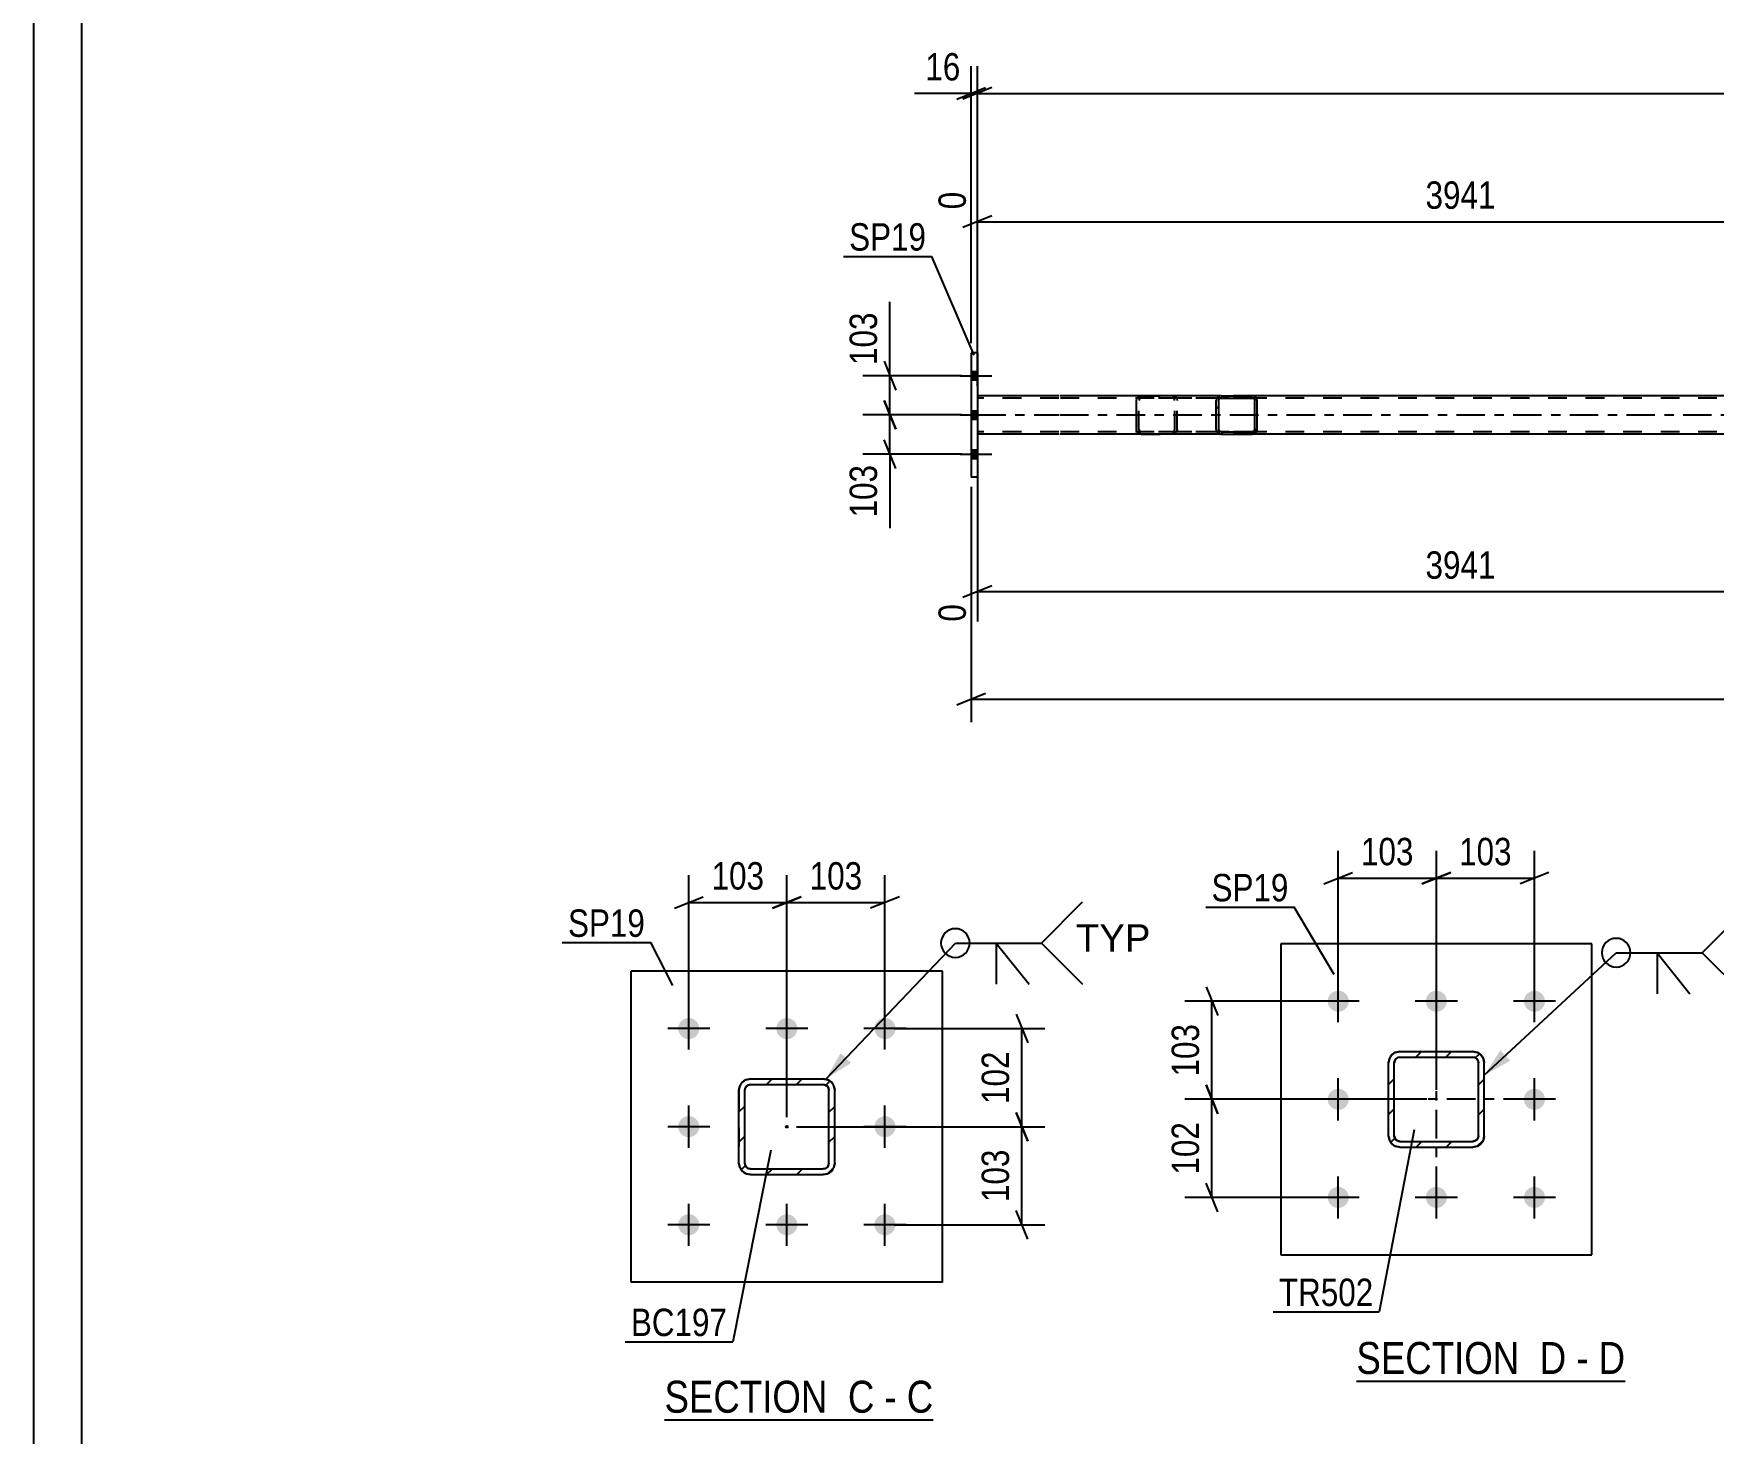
# Model space of a CAD drawing. Header units: millimetres. Extents: x 0 to 841, y 0 to 594.
# Drawn here: x 0 to 175.5, y 150.4 to 296.7 of the extents above; entities that cross this region are included whole.
import ezdxf

# ---------------------------------------------------------------- set-up
doc = ezdxf.new("R2010")
doc.units = ezdxf.units.MM
doc.linetypes.add('DXK_LINE_DOT2', pattern=[3.9198, 1.9599, -1.9599])
doc.linetypes.add('DXK_LINE_DOT3', pattern=[5.9187, 2.979, -0.9799, 0.9799, -0.9799])
doc.styles.add('Arial', font='ARIAL.TTF', dxfattribs={"height": 0.2})
doc.styles.add('Arial Narrow', font='ARIALN.TTF', dxfattribs={"height": 0.2})

# ---------------------------------------------------------------- blocks, each defined once
blk = doc.blocks.new('Unknown-318893340-1135')
at = {"color": 5, "linetype": 'Continuous'}
for p, q in [((0, 594), (0, 0)), ((5, 589), (5, 5))]:
    blk.add_line(p, q, dxfattribs=at)
blk = doc.blocks.new('Unknown-318893340-13 - 6658')
at = {"color": 6, "linetype": 'Continuous'}
blk.add_line((65.91, 151.83), (93.98, 151.83), dxfattribs=at)
at = {"color": 0, "linetype": 'Continuous'}
for points in [[(84.02, 152.58), (84.02, 156.08), (65.91, 156.08), (65.91, 152.58)], [(87.84, 152.58), (87.84, 156.08), (85.07, 156.08), (85.07, 152.58)], [(90.17, 152.58), (90.17, 156.08), (88.89, 156.08), (88.89, 152.58)], [(93.98, 152.58), (93.98, 156.08), (91.22, 156.08), (91.22, 152.58)]]:
    blk.add_wipeout(points, dxfattribs=at)
at = {"color": 7, "linetype": 'Continuous', "style": 'Arial Narrow'}
for s, p in [('SECTION ', (65.91, 152.58)), ('C', (85.07, 152.58)), ('C', (91.22, 152.58)), ('-', (88.89, 152.58))]:
    blk.add_text(s, height=3.34, dxfattribs=at).set_placement(p)
blk = doc.blocks.new('Unknown-318893340-14 - 1566')
at = {"color": 6, "linetype": 'Continuous'}
blk.add_line((138.19, 155.88), (166.26, 155.88), dxfattribs=at)
at = {"color": 0, "linetype": 'Continuous'}
for points in [[(156.29, 156.63), (156.29, 160.13), (138.19, 160.13), (138.19, 156.63)], [(160.11, 156.63), (160.11, 160.13), (157.34, 160.13), (157.34, 156.63)], [(162.44, 156.63), (162.44, 160.13), (161.16, 160.13), (161.16, 156.63)], [(166.26, 156.63), (166.26, 160.13), (163.49, 160.13), (163.49, 156.63)]]:
    blk.add_wipeout(points, dxfattribs=at)
at = {"color": 7, "linetype": 'Continuous', "style": 'Arial Narrow'}
for s, p in [('SECTION ', (138.19, 156.63)), ('D', (157.34, 156.63)), ('D', (163.49, 156.63)), ('-', (161.16, 156.63))]:
    blk.add_text(s, height=3.34, dxfattribs=at).set_placement(p)
blk = doc.blocks.new('Part-318893340-5396 - 5294')
at = {"linetype": 'Continuous'}
h = blk.add_hatch(dxfattribs=at)
h.set_pattern_fill('', scale=0.7, style=0, pattern_type=0)
h.set_pattern_definition([(45, (127.7723, 258.553), (-1.57154, 1.57154), [])])
h.paths.add_polyline_path([(127.81, 258.37), (127.77, 258.55), (127.66, 258.71), (127.5, 258.81), (127.3, 258.85), (124.07, 258.85), (123.87, 258.81), (123.7, 258.71), (123.59, 258.55), (123.55, 258.37), (123.55, 255.33), (123.59, 255.15), (123.7, 254.99), (123.87, 254.89), (124.07, 254.85), (127.3, 254.85), (127.5, 254.89), (127.66, 254.99), (127.77, 255.15), (127.81, 255.33)])
h.paths.add_polyline_path([(127.54, 255.24), (127.48, 255.16), (127.4, 255.11), (127.3, 255.09), (124.07, 255.09), (123.97, 255.11), (123.88, 255.16), (123.83, 255.24), (123.81, 255.33), (123.81, 258.37), (123.83, 258.46), (123.88, 258.54), (123.97, 258.59), (124.07, 258.61), (127.3, 258.61), (127.4, 258.59), (127.48, 258.54), (127.54, 258.46), (127.56, 258.37), (127.56, 255.33)])
at = {"color": 2, "linetype": 'Continuous'}
for p, q in [((115.21, 258.37), (115.24, 258.55)), ((115.21, 255.33), (115.21, 258.37)), ((115.52, 258.81), (115.72, 258.85)), ((124.07, 258.85), (115.72, 258.85)), ((123.59, 258.55), (123.55, 258.37)), ((123.55, 255.33), (123.55, 258.37)), ((123.81, 258.37), (123.83, 258.46)), ((123.81, 255.33), (123.81, 258.37)), ((123.83, 258.46), (123.88, 258.54)), ((124.07, 258.85), (123.87, 258.81)), ((123.88, 258.54), (123.97, 258.59)), ((123.97, 258.59), (124.07, 258.61)), ((124.07, 258.85), (127.3, 258.85)), ((124.07, 258.61), (127.3, 258.61)), ((127.5, 258.81), (127.3, 258.85)), ((127.3, 258.61), (127.4, 258.59)), ((127.4, 258.59), (127.48, 258.54)), ((127.48, 258.54), (127.54, 258.46)), ((127.54, 258.46), (127.56, 258.37)), ((127.56, 255.33), (127.56, 258.37)), ((127.81, 258.37), (127.77, 258.55)), ((127.81, 255.33), (127.81, 258.37)), ((115.24, 255.15), (115.21, 255.33)), ((115.72, 254.85), (115.52, 254.89)), ((124.07, 254.85), (115.72, 254.85)), ((123.55, 255.33), (123.59, 255.15)), ((123.83, 255.24), (123.81, 255.33)), ((123.88, 255.16), (123.83, 255.24)), ((123.87, 254.89), (124.07, 254.85)), ((123.97, 255.11), (123.88, 255.16)), ((124.07, 255.09), (123.97, 255.11)), ((124.07, 255.09), (127.3, 255.09)), ((124.07, 254.85), (127.3, 254.85)), ((127.4, 255.11), (127.3, 255.09)), ((127.3, 254.85), (127.5, 254.89)), ((127.48, 255.16), (127.4, 255.11)), ((127.54, 255.24), (127.48, 255.16)), ((127.56, 255.33), (127.54, 255.24)), ((127.77, 255.15), (127.81, 255.33))]:
    blk.add_line(p, q, dxfattribs=at)
at = {"color": 7, "linetype": 'DXK_LINE_DOT2'}
for p, q in [((115.48, 258.46), (115.46, 258.37)), ((115.46, 255.33), (115.46, 258.37)), ((115.54, 258.54), (115.48, 258.46)), ((115.62, 258.59), (115.54, 258.54)), ((115.72, 258.61), (115.62, 258.59)), ((115.72, 258.85), (118.95, 258.85)), ((127.3, 258.61), (115.72, 258.61)), ((118.95, 258.85), (119.15, 258.81)), ((119.05, 258.59), (118.95, 258.61)), ((119.13, 258.54), (119.05, 258.59)), ((119.19, 258.46), (119.13, 258.54)), ((119.21, 258.37), (119.19, 258.46)), ((119.21, 255.33), (119.21, 258.37)), ((119.42, 258.55), (119.46, 258.37)), ((119.46, 255.33), (119.46, 258.37)), ((127.3, 258.85), (124.07, 258.85)), ((115.46, 255.33), (115.48, 255.24)), ((115.48, 255.24), (115.54, 255.16)), ((115.54, 255.16), (115.62, 255.11)), ((115.62, 255.11), (115.72, 255.09)), ((127.3, 255.09), (115.72, 255.09)), ((115.72, 254.85), (118.95, 254.85)), ((118.95, 255.09), (119.05, 255.11)), ((119.15, 254.89), (118.95, 254.85)), ((119.05, 255.11), (119.13, 255.16)), ((119.13, 255.16), (119.19, 255.24)), ((119.19, 255.24), (119.21, 255.33)), ((119.46, 255.33), (119.42, 255.15)), ((127.3, 254.85), (124.07, 254.85))]:
    blk.add_line(p, q, dxfattribs=at)
at = {"color": 2, "linetype": 'Continuous'}
for centre, start, end in [((115.7, 258.35), 110.7584, 155.6801), ((124.05, 258.35), 110.7584, 155.6801), ((127.32, 258.35), 24.32, 69.2417), ((115.7, 255.35), 204.32, 249.2417), ((124.05, 255.35), 204.32, 249.2417), ((127.32, 255.35), 290.7584, 335.6801)]:
    blk.add_arc(centre, 0.496, start, end, dxfattribs=at)
at = {"color": 7, "linetype": 'DXK_LINE_DOT2'}
for centre, start, end in [((118.97, 258.35), 24.32, 69.2417), ((118.97, 255.35), 290.7584, 335.6801)]:
    blk.add_arc(centre, 0.496, start, end, dxfattribs=at)
blk = doc.blocks.new('Part-318893340-5393 - 5294')
at = {"color": 2, "linetype": 'Continuous'}
for p, q in [((98.59, 263.35), (97.95, 263.35)), ((97.95, 263.35), (97.95, 250.35)), ((98.59, 263.35), (98.59, 250.35)), ((98.59, 250.35), (97.95, 250.35))]:
    blk.add_line(p, q, dxfattribs=at)
blk = doc.blocks.new('Part-318893340-5464 - 5294')
at = {"color": 2, "linetype": 'Continuous'}
for p, q in [((107.11, 258.85), (98.59, 258.85)), ((115.72, 258.85), (107.21, 258.85)), ((192.37, 258.85), (127.3, 258.85)), ((107.11, 254.85), (98.59, 254.85)), ((115.72, 254.85), (107.21, 254.85)), ((192.37, 254.85), (127.3, 254.85))]:
    blk.add_line(p, q, dxfattribs=at)
at = {"color": 7, "linetype": 'DXK_LINE_DOT2'}
for p, q in [((98.59, 258.85), (98.59, 254.85)), ((107.11, 258.61), (98.59, 258.61)), ((689.35, 258.61), (107.21, 258.61)), ((127.3, 258.85), (115.72, 258.85)), ((107.11, 255.09), (98.59, 255.09)), ((689.35, 255.09), (107.21, 255.09)), ((127.3, 254.85), (115.72, 254.85))]:
    blk.add_line(p, q, dxfattribs=at)
at = {"color": 7, "linetype": 'DXK_LINE_DOT3'}
for p, q in [((98.59, 256.85), (107.11, 256.85)), ((107.21, 256.85), (689.35, 256.85))]:
    blk.add_line(p, q, dxfattribs=at)
blk = doc.blocks.new('Bolt-318893340-5514 - 5294')
at = {"linetype": 'Continuous'}
for points in [[(98.59, 260.51), (98.59, 261.39), (97.95, 261.39), (97.95, 260.51)], [(98.59, 260.51), (98.59, 261.39), (97.95, 261.39), (97.95, 260.51)], [(98.59, 260.51), (98.59, 261.39), (97.95, 261.39), (97.95, 260.51)], [(98.59, 256.41), (98.59, 257.29), (97.95, 257.29), (97.95, 256.41)], [(98.59, 256.41), (98.59, 257.29), (97.95, 257.29), (97.95, 256.41)], [(98.59, 252.31), (98.59, 253.19), (97.95, 253.19), (97.95, 252.31)], [(98.59, 252.31), (98.59, 253.19), (97.95, 253.19), (97.95, 252.31)], [(98.59, 252.31), (98.59, 253.19), (97.95, 253.19), (97.95, 252.31)]]:
    blk.add_hatch(color=1, dxfattribs=at).paths.add_polyline_path(points)
at = {"color": 1, "linetype": 'Continuous'}
for p, q in [((96.79, 260.95), (100.11, 260.95)), ((96.79, 260.95), (100.11, 260.95)), ((96.79, 260.95), (100.11, 260.95)), ((97.95, 261.39), (98.59, 261.39)), ((97.95, 261.39), (98.59, 261.39)), ((97.95, 261.39), (98.59, 261.39)), ((97.95, 260.51), (98.59, 260.51)), ((97.95, 260.51), (98.59, 260.51)), ((97.95, 260.51), (98.59, 260.51)), ((96.79, 256.85), (100.11, 256.85)), ((96.79, 256.85), (100.11, 256.85)), ((97.95, 257.29), (98.59, 257.29)), ((97.95, 257.29), (98.59, 257.29)), ((97.95, 256.41), (98.59, 256.41)), ((97.95, 256.41), (98.59, 256.41)), ((96.79, 252.75), (100.11, 252.75)), ((96.79, 252.75), (100.11, 252.75)), ((96.79, 252.75), (100.11, 252.75)), ((97.95, 253.19), (98.59, 253.19)), ((97.95, 253.19), (98.59, 253.19)), ((97.95, 253.19), (98.59, 253.19)), ((97.95, 252.31), (98.59, 252.31)), ((97.95, 252.31), (98.59, 252.31)), ((97.95, 252.31), (98.59, 252.31))]:
    blk.add_line(p, q, dxfattribs=at)
blk = doc.blocks.new('Bolt-318893340-6685 - 6658')
at = {"linetype": 'Continuous'}
for points in [[(68.44, 191.62, -1), (68.44, 193.82, -1)], [(78.69, 191.62, -1), (78.69, 193.82, -1)], [(88.94, 191.62, -1), (88.94, 193.82, -1)], [(68.44, 181.37, -1), (68.44, 183.57, -1)], [(88.94, 181.37, -1), (88.94, 183.57, -1)], [(68.44, 171.12, -1), (68.44, 173.32, -1)], [(78.69, 171.12, -1), (78.69, 173.32, -1)], [(88.94, 171.12, -1), (88.94, 173.32, -1)]]:
    blk.add_hatch(color=1, dxfattribs=at).paths.add_polyline_path(points)
at = {"color": 1, "linetype": 'Continuous'}
for p, q in [((68.44, 190.52), (68.44, 194.92)), ((78.69, 190.52), (78.69, 194.92)), ((88.94, 190.52), (88.94, 194.92)), ((70.64, 192.72), (66.24, 192.72)), ((80.89, 192.72), (76.49, 192.72)), ((91.14, 192.72), (86.74, 192.72)), ((68.44, 180.27), (68.44, 184.67)), ((88.94, 180.27), (88.94, 184.67)), ((70.64, 182.47), (66.24, 182.47)), ((91.14, 182.47), (86.74, 182.47)), ((68.44, 170.02), (68.44, 174.42)), ((78.69, 170.02), (78.69, 174.42)), ((88.94, 170.02), (88.94, 174.42)), ((70.64, 172.22), (66.24, 172.22)), ((80.89, 172.22), (76.49, 172.22)), ((91.14, 172.22), (86.74, 172.22))]:
    blk.add_line(p, q, dxfattribs=at)
blk = doc.blocks.new('Part-318893340-6697 - 6658')
at = {"color": 2, "linetype": 'Continuous'}
for p, q in [((94.94, 198.72), (62.44, 198.72)), ((62.44, 166.22), (62.44, 198.72)), ((94.94, 166.22), (94.94, 198.72)), ((94.94, 166.22), (62.44, 166.22))]:
    blk.add_line(p, q, dxfattribs=at)
blk = doc.blocks.new('Part-318893340-6759 - 6658')
at = {"linetype": 'Continuous'}
h = blk.add_hatch(dxfattribs=at)
h.set_pattern_fill('', scale=0.7, style=0, pattern_type=0)
h.set_pattern_definition([(45, (82.9531, 177.5604), (-1.57154, 1.57154), [])])
h.paths.add_polyline_path([(82.49, 177.47), (82.95, 177.56), (83.34, 177.82), (83.6, 178.21), (83.69, 178.67), (83.69, 186.27), (83.6, 186.73), (83.34, 187.12), (82.95, 187.38), (82.49, 187.47), (74.89, 187.47), (74.43, 187.38), (74.05, 187.12), (73.79, 186.73), (73.69, 186.27), (73.69, 178.67), (73.79, 178.21), (74.05, 177.82), (74.43, 177.56), (74.89, 177.47)])
h.paths.add_polyline_path([(74.89, 178.07), (74.66, 178.11), (74.47, 178.24), (74.34, 178.44), (74.29, 178.67), (74.29, 186.27), (74.34, 186.5), (74.47, 186.69), (74.66, 186.82), (74.89, 186.87), (82.49, 186.87), (82.72, 186.82), (82.92, 186.69), (83.05, 186.5), (83.09, 186.27), (83.09, 178.67), (83.05, 178.44), (82.92, 178.24), (82.72, 178.11), (82.49, 178.07)])
blk.add_hatch(color=30, dxfattribs=at).paths.add_polyline_path([(78.69, 182.37, -1), (78.69, 182.57, -1)])
at = {"color": 7, "linetype": 'DXK_LINE_DOT2'}
for p, q in [((73.69, 186.27), (73.79, 186.73)), ((73.69, 186.27), (73.69, 178.67)), ((74.34, 186.5), (74.29, 186.27)), ((74.29, 178.67), (74.29, 186.27)), ((74.47, 186.69), (74.34, 186.5)), ((74.43, 187.38), (74.89, 187.47)), ((74.66, 186.82), (74.47, 186.69)), ((74.89, 186.87), (74.66, 186.82)), ((74.89, 187.47), (82.49, 187.47)), ((74.89, 186.87), (82.49, 186.87)), ((82.49, 187.47), (82.95, 187.38)), ((82.72, 186.82), (82.49, 186.87)), ((82.92, 186.69), (82.72, 186.82)), ((83.05, 186.5), (82.92, 186.69)), ((83.09, 186.27), (83.05, 186.5)), ((83.09, 178.67), (83.09, 186.27)), ((83.6, 186.73), (83.69, 186.27)), ((83.69, 178.67), (83.69, 186.27)), ((73.79, 178.21), (73.69, 178.67)), ((74.29, 178.67), (74.34, 178.44)), ((74.34, 178.44), (74.47, 178.24)), ((74.89, 177.47), (74.43, 177.56)), ((74.47, 178.24), (74.66, 178.11)), ((74.66, 178.11), (74.89, 178.07)), ((74.89, 178.07), (82.49, 178.07)), ((74.89, 177.47), (82.49, 177.47)), ((82.49, 178.07), (82.72, 178.11)), ((82.95, 177.56), (82.49, 177.47)), ((82.72, 178.11), (82.92, 178.24)), ((82.92, 178.24), (83.05, 178.44)), ((83.05, 178.44), (83.09, 178.67)), ((83.69, 178.67), (83.6, 178.21))]:
    blk.add_line(p, q, dxfattribs=at)
at = {"color": 2, "linetype": 'Continuous'}
for p, q in [((73.79, 186.73), (73.69, 186.27)), ((73.69, 186.27), (73.69, 186.27)), ((73.69, 178.67), (73.69, 186.27)), ((74.29, 186.27), (74.34, 186.5)), ((74.29, 186.27), (74.29, 186.27)), ((74.29, 178.67), (74.29, 186.27)), ((74.34, 186.5), (74.47, 186.69)), ((74.89, 187.47), (74.43, 187.38)), ((74.47, 186.69), (74.66, 186.82)), ((74.66, 186.82), (74.89, 186.87)), ((74.89, 187.47), (74.89, 187.47)), ((74.89, 187.47), (82.49, 187.47)), ((74.89, 186.87), (74.89, 186.87)), ((74.89, 186.87), (82.49, 186.87)), ((82.49, 187.47), (82.49, 187.47)), ((82.95, 187.38), (82.49, 187.47)), ((82.49, 186.87), (82.49, 186.87)), ((82.49, 186.87), (82.72, 186.82)), ((82.72, 186.82), (82.92, 186.69)), ((82.92, 186.69), (83.05, 186.5)), ((83.05, 186.5), (83.09, 186.27)), ((83.09, 186.27), (83.09, 186.27)), ((83.09, 178.67), (83.09, 186.27)), ((83.69, 186.27), (83.6, 186.73)), ((83.69, 186.27), (83.69, 186.27)), ((83.69, 178.67), (83.69, 186.27)), ((73.69, 178.67), (73.69, 178.67)), ((73.69, 178.67), (73.79, 178.21)), ((74.29, 178.67), (74.29, 178.67)), ((74.34, 178.44), (74.29, 178.67)), ((74.47, 178.24), (74.34, 178.44)), ((74.43, 177.56), (74.89, 177.47)), ((74.66, 178.11), (74.47, 178.24)), ((74.89, 178.07), (74.66, 178.11)), ((74.89, 178.07), (74.89, 178.07)), ((74.89, 178.07), (82.49, 178.07)), ((74.89, 177.47), (74.89, 177.47)), ((74.89, 177.47), (82.49, 177.47)), ((82.72, 178.11), (82.49, 178.07)), ((82.49, 178.07), (82.49, 178.07)), ((82.49, 177.47), (82.95, 177.56)), ((82.49, 177.47), (82.49, 177.47)), ((82.92, 178.24), (82.72, 178.11)), ((83.05, 178.44), (82.92, 178.24)), ((83.09, 178.67), (83.05, 178.44)), ((83.09, 178.67), (83.09, 178.67)), ((83.6, 178.21), (83.69, 178.67)), ((83.69, 178.67), (83.69, 178.67))]:
    blk.add_line(p, q, dxfattribs=at)
at = {"color": 7, "linetype": 'DXK_LINE_DOT3'}
blk.add_line((78.69, 182.47), (78.69, 182.47), dxfattribs=at)
at = {"color": 30, "linetype": 'DXK_LINE_DOT3'}
blk.add_line((78.69, 182.47), (78.69, 182.47), dxfattribs=at)
at = {"color": 30, "linetype": 'Continuous'}
blk.add_circle((78.69, 182.47), 0.1, dxfattribs=at)
at = {"color": 7, "linetype": 'DXK_LINE_DOT2'}
for centre, start, end in [((74.89, 186.27), 112.5, 157.5), ((82.49, 186.27), 22.5, 67.5), ((74.89, 178.67), 202.5, 247.5), ((82.49, 178.67), 292.5, 337.5)]:
    blk.add_arc(centre, 1.2, start, end, dxfattribs=at)
at = {"color": 2, "linetype": 'Continuous'}
for centre, start, end in [((74.89, 186.27), 112.5, 157.5), ((82.49, 186.27), 22.5, 67.5), ((74.89, 178.67), 202.5, 247.5), ((82.49, 178.67), 292.5, 337.5)]:
    blk.add_arc(centre, 1.2, start, end, dxfattribs=at)
blk = doc.blocks.new('Part-318893340-1610 - 1566')
at = {"linetype": 'Continuous'}
h = blk.add_hatch(dxfattribs=at)
h.set_pattern_fill('', scale=0.7, style=0, pattern_type=0)
h.set_pattern_definition([(45, (150.801, 180.425), (-1.57154, 1.57154), [])])
h.paths.add_polyline_path([(150.34, 180.33), (150.8, 180.43), (151.19, 180.69), (151.45, 181.07), (151.54, 181.53), (151.54, 189.13), (151.45, 189.59), (151.19, 189.98), (150.8, 190.24), (150.34, 190.33), (142.74, 190.33), (142.28, 190.24), (141.89, 189.98), (141.63, 189.59), (141.54, 189.13), (141.54, 181.53), (141.63, 181.07), (141.89, 180.69), (142.28, 180.43), (142.74, 180.33)])
h.paths.add_polyline_path([(142.74, 180.93), (142.51, 180.98), (142.32, 181.11), (142.19, 181.3), (142.14, 181.53), (142.14, 189.13), (142.19, 189.36), (142.32, 189.56), (142.51, 189.69), (142.74, 189.73), (150.34, 189.73), (150.57, 189.69), (150.77, 189.56), (150.9, 189.36), (150.94, 189.13), (150.94, 181.53), (150.9, 181.3), (150.77, 181.11), (150.57, 180.98), (150.34, 180.93)])
at = {"color": 7, "linetype": 'DXK_LINE_DOT3'}
for p, q in [((146.54, 175.33), (146.54, 195.33)), ((156.54, 185.33), (136.54, 185.33))]:
    blk.add_line(p, q, dxfattribs=at)
at = {"color": 7, "linetype": 'DXK_LINE_DOT2'}
for p, q in [((141.54, 189.13), (141.63, 189.59)), ((142.32, 189.56), (142.19, 189.36)), ((142.28, 190.24), (142.74, 190.33)), ((142.51, 189.69), (142.32, 189.56)), ((142.74, 189.73), (142.51, 189.69)), ((142.74, 190.33), (150.34, 190.33)), ((142.74, 189.73), (150.34, 189.73)), ((150.34, 190.33), (150.8, 190.24)), ((150.57, 189.69), (150.34, 189.73)), ((150.77, 189.56), (150.57, 189.69)), ((150.9, 189.36), (150.77, 189.56)), ((151.45, 189.59), (151.54, 189.13)), ((141.54, 181.53), (141.54, 189.13)), ((142.19, 189.36), (142.14, 189.13)), ((142.14, 181.53), (142.14, 189.13)), ((150.94, 189.13), (150.9, 189.36)), ((150.94, 181.53), (150.94, 189.13)), ((151.54, 181.53), (151.54, 189.13)), ((141.63, 181.07), (141.54, 181.53)), ((142.14, 181.53), (142.19, 181.3)), ((142.19, 181.3), (142.32, 181.11)), ((142.32, 181.11), (142.51, 180.98)), ((142.51, 180.98), (142.74, 180.93)), ((142.74, 180.93), (150.34, 180.93)), ((150.34, 180.93), (150.57, 180.98)), ((150.57, 180.98), (150.77, 181.11)), ((150.77, 181.11), (150.9, 181.3)), ((150.9, 181.3), (150.94, 181.53)), ((151.54, 181.53), (151.45, 181.07)), ((142.74, 180.33), (142.28, 180.43)), ((142.74, 180.33), (150.34, 180.33)), ((150.8, 180.43), (150.34, 180.33))]:
    blk.add_line(p, q, dxfattribs=at)
at = {"color": 2, "linetype": 'Continuous'}
for p, q in [((141.63, 189.59), (141.54, 189.13)), ((142.19, 189.36), (142.32, 189.56)), ((142.74, 190.33), (142.28, 190.24)), ((142.32, 189.56), (142.51, 189.69)), ((142.51, 189.69), (142.74, 189.73)), ((142.74, 190.33), (150.34, 190.33)), ((142.74, 189.73), (150.34, 189.73)), ((150.8, 190.24), (150.34, 190.33)), ((150.34, 189.73), (150.57, 189.69)), ((150.57, 189.69), (150.77, 189.56)), ((150.77, 189.56), (150.9, 189.36)), ((151.54, 189.13), (151.45, 189.59)), ((141.54, 181.53), (141.54, 189.13)), ((142.14, 189.13), (142.19, 189.36)), ((142.14, 181.53), (142.14, 189.13)), ((150.9, 189.36), (150.94, 189.13)), ((150.94, 181.53), (150.94, 189.13)), ((151.54, 181.53), (151.54, 189.13)), ((141.54, 181.53), (141.63, 181.07)), ((142.19, 181.3), (142.14, 181.53)), ((142.32, 181.11), (142.19, 181.3)), ((142.51, 180.98), (142.32, 181.11)), ((142.74, 180.93), (142.51, 180.98)), ((142.74, 180.93), (150.34, 180.93)), ((150.57, 180.98), (150.34, 180.93)), ((150.77, 181.11), (150.57, 180.98)), ((150.9, 181.3), (150.77, 181.11)), ((150.94, 181.53), (150.9, 181.3)), ((151.45, 181.07), (151.54, 181.53)), ((142.28, 180.43), (142.74, 180.33)), ((142.74, 180.33), (150.34, 180.33)), ((150.34, 180.33), (150.8, 180.43))]:
    blk.add_line(p, q, dxfattribs=at)
at = {"color": 7, "linetype": 'DXK_LINE_DOT2'}
for centre, start, end in [((142.74, 189.13), 112.5, 157.5), ((150.34, 189.13), 22.5, 67.5), ((142.74, 181.53), 202.5, 247.5), ((150.34, 181.53), 292.5, 337.5)]:
    blk.add_arc(centre, 1.2, start, end, dxfattribs=at)
at = {"color": 2, "linetype": 'Continuous'}
for centre, start, end in [((142.74, 189.13), 112.5, 157.5), ((150.34, 189.13), 22.5, 67.5), ((142.74, 181.53), 202.5, 247.5), ((150.34, 181.53), 292.5, 337.5)]:
    blk.add_arc(centre, 1.2, start, end, dxfattribs=at)
blk = doc.blocks.new('Part-318893340-1733 - 1566')
at = {"color": 2, "linetype": 'Continuous'}
for p, q in [((162.79, 201.58), (130.29, 201.58)), ((130.29, 201.58), (130.29, 169.08)), ((162.79, 169.08), (162.79, 201.58)), ((130.29, 169.08), (162.79, 169.08))]:
    blk.add_line(p, q, dxfattribs=at)
blk = doc.blocks.new('Bolt-318893340-1613 - 1566')
at = {"linetype": 'Continuous'}
for points in [[(136.29, 194.48, -1), (136.29, 196.68, -1)], [(146.54, 194.48, -1), (146.54, 196.68, -1)], [(156.79, 194.48, -1), (156.79, 196.68, -1)], [(136.29, 184.23, -1), (136.29, 186.43, -1)], [(156.79, 184.23, -1), (156.79, 186.43, -1)], [(136.29, 173.98, -1), (136.29, 176.18, -1)], [(146.54, 173.98, -1), (146.54, 176.18, -1)], [(156.79, 173.98, -1), (156.79, 176.18, -1)]]:
    blk.add_hatch(color=1, dxfattribs=at).paths.add_polyline_path(points)
at = {"color": 1, "linetype": 'Continuous'}
for p, q in [((136.29, 193.38), (136.29, 197.78)), ((146.54, 193.38), (146.54, 197.78)), ((156.79, 193.38), (156.79, 197.78)), ((138.49, 195.58), (134.09, 195.58)), ((148.74, 195.58), (144.34, 195.58)), ((158.99, 195.58), (154.59, 195.58)), ((136.29, 183.13), (136.29, 187.53)), ((156.79, 183.13), (156.79, 187.53)), ((138.49, 185.33), (134.09, 185.33)), ((158.99, 185.33), (154.59, 185.33)), ((136.29, 172.88), (136.29, 177.28)), ((146.54, 172.88), (146.54, 177.28)), ((156.79, 172.88), (156.79, 177.28)), ((138.49, 175.08), (134.09, 175.08)), ((148.74, 175.08), (144.34, 175.08)), ((158.99, 175.08), (154.59, 175.08))]:
    blk.add_line(p, q, dxfattribs=at)
blk = doc.blocks.new('StraightDimension-318893340-5616 - 5294')
at = {"color": 7, "linetype": 'Continuous'}
for p, q in [((98.59, 253.85), (98.59, 235.25)), ((199.54, 245.45), (199.54, 229.77)), ((100.09, 238.98), (97.09, 237.78)), ((198.04, 237.78), (201.04, 238.98)), ((98.59, 238.38), (199.54, 238.38))]:
    blk.add_line(p, q, dxfattribs=at)
at = {"color": 0}
blk.add_wipeout([(153.32, 239.13), (153.32, 243.33), (144.81, 243.33), (144.81, 239.13)], dxfattribs=at)
at = {"color": 0, "linetype": 'Continuous'}
for points in [[(97.99, 237.68), (93.79, 237.68), (93.79, 234.65), (97.99, 234.65)], [(198.94, 237.68), (194.74, 237.68), (194.74, 229.17), (198.94, 229.17)]]:
    blk.add_wipeout(points, dxfattribs=at)
at = {"color": 3, "style": 'Arial Narrow'}
blk.add_text('3941', height=2.863, dxfattribs=at).set_placement((145.41, 239.73))
at = {"color": 3, "linetype": 'Continuous', "style": 'Arial Narrow'}
for s, height, p in [('0', 2.86, (97.39, 235.25)), ('3941', 2.863, (198.34, 229.77))]:
    blk.add_text(s, height=height, rotation=90.0002, dxfattribs=at).set_placement(p)
blk = doc.blocks.new('StraightDimension-318893340-5650 - 5294')
at = {"color": 7, "linetype": 'Continuous'}
for p, q in [((199.54, 268.25), (199.54, 285.66)), ((98.59, 259.85), (98.59, 280.17)), ((100.09, 277.64), (97.09, 276.44)), ((198.04, 276.44), (201.04, 277.64)), ((98.59, 277.04), (199.54, 277.04))]:
    blk.add_line(p, q, dxfattribs=at)
at = {"color": 0, "linetype": 'Continuous'}
for points in [[(198.94, 286.26), (194.74, 286.26), (194.74, 277.74), (198.94, 277.74)], [(97.99, 280.77), (93.79, 280.77), (93.79, 277.74), (97.99, 277.74)]]:
    blk.add_wipeout(points, dxfattribs=at)
at = {"color": 0}
blk.add_wipeout([(153.32, 277.79), (153.32, 281.99), (144.81, 281.99), (144.81, 277.79)], dxfattribs=at)
at = {"color": 3, "linetype": 'Continuous', "style": 'Arial Narrow'}
for s, height, p in [('3941', 2.863, (198.34, 278.34)), ('0', 2.86, (97.39, 278.34))]:
    blk.add_text(s, height=height, rotation=90.0002, dxfattribs=at).set_placement(p)
at = {"color": 3, "style": 'Arial Narrow'}
blk.add_text('3941', height=2.863, dxfattribs=at).set_placement((145.41, 278.39))
blk = doc.blocks.new('StraightDimension-318893340-5735 - 5294')
at = {"color": 7, "linetype": 'Continuous'}
for p, q in [((88.86, 258.35), (90.06, 255.35)), ((96.95, 256.85), (86.61, 256.85)), ((89.46, 252.75), (89.46, 256.85)), ((96.95, 252.75), (86.61, 252.75)), ((90.06, 251.25), (88.86, 254.25))]:
    blk.add_line(p, q, dxfattribs=at)
at = {"color": 0}
blk.add_wipeout([(88.71, 252.22), (84.51, 252.22), (84.51, 245.54), (88.71, 245.54)], dxfattribs=at)
at = {"color": 7, "linetype": 'Continuous'}
blk.add_line((89.46, 252.75), (89.46, 245.01), dxfattribs=at)
blk.add_line((89.46, 252.75), (89.46, 245.01), dxfattribs=at)
at = {"color": 3, "style": 'Arial Narrow'}
blk.add_text('103', height=2.863, rotation=90.0002, dxfattribs=at).set_placement((88.11, 246.14))
blk = doc.blocks.new('StraightDimension-318893340-5745 - 5294')
at = {"color": 7, "linetype": 'Continuous'}
for p, q in [((88.86, 262.45), (90.06, 259.45)), ((96.95, 260.95), (86.61, 260.95)), ((89.46, 256.85), (89.46, 260.95)), ((90.06, 255.35), (88.86, 258.35)), ((96.95, 256.85), (86.61, 256.85))]:
    blk.add_line(p, q, dxfattribs=at)
at = {"color": 0}
blk.add_wipeout([(88.71, 268.16), (84.51, 268.16), (84.51, 261.47), (88.71, 261.47)], dxfattribs=at)
at = {"color": 7, "linetype": 'Continuous'}
blk.add_line((89.46, 260.95), (89.46, 268.68), dxfattribs=at)
blk.add_line((89.46, 260.95), (89.46, 268.68), dxfattribs=at)
at = {"color": 3, "style": 'Arial Narrow'}
blk.add_text('103', height=2.863, rotation=90.0002, dxfattribs=at).set_placement((88.11, 262.07))
blk = doc.blocks.new('StraightDimension-318893340-11279 - 5294')
at = {"color": 7, "linetype": 'Continuous'}
for p, q in [((98.59, 262.42), (98.59, 293.3)), ((100.09, 291.05), (97.09, 289.85)), ((98.59, 290.45), (689.35, 290.45))]:
    blk.add_line(p, q, dxfattribs=at)
blk = doc.blocks.new('StraightDimension-318893340-11280 - 5294')
at = {"color": 7, "linetype": 'Continuous'}
for p, q in [((97.95, 264.35), (97.95, 293.3)), ((98.59, 262.42), (98.59, 293.3)), ((96.45, 289.85), (99.45, 291.05)), ((100.09, 291.05), (97.09, 289.85)), ((97.95, 290.45), (98.59, 290.45))]:
    blk.add_line(p, q, dxfattribs=at)
at = {"color": 0}
blk.add_wipeout([(97.42, 291.2), (97.42, 295.4), (92.56, 295.4), (92.56, 291.2)], dxfattribs=at)
at = {"color": 7, "linetype": 'Continuous'}
blk.add_line((97.95, 290.45), (92.04, 290.45), dxfattribs=at)
blk.add_line((97.95, 290.45), (92.04, 290.45), dxfattribs=at)
at = {"color": 3, "style": 'Arial Narrow'}
blk.add_text('16', height=2.863, dxfattribs=at).set_placement((93.16, 291.8))
blk = doc.blocks.new('StraightDimension-318893340-15223 - 5294')
at = {"color": 7, "linetype": 'Continuous'}
for p, q in [((97.95, 249.35), (97.95, 224.73)), ((99.45, 227.73), (96.45, 226.53)), ((97.95, 227.13), (689.99, 227.13))]:
    blk.add_line(p, q, dxfattribs=at)
blk = doc.blocks.new('StraightDimension-318893340-6825 - 6658')
at = {"color": 7, "linetype": 'Continuous'}
for p, q in [((102.65, 194.22), (103.85, 191.22)), ((89.94, 192.72), (105.65, 192.72)), ((103.25, 182.47), (103.25, 192.72)), ((103.85, 180.97), (102.65, 183.97)), ((79.69, 182.47), (105.65, 182.47))]:
    blk.add_line(p, q, dxfattribs=at)
at = {"color": 0}
blk.add_wipeout([(102.5, 190.94), (98.3, 190.94), (98.3, 184.25), (102.5, 184.25)], dxfattribs=at)
at = {"color": 3, "style": 'Arial Narrow'}
blk.add_text('102', height=2.863, rotation=90.0002, dxfattribs=at).set_placement((101.9, 184.85))
blk = doc.blocks.new('StraightDimension-318893340-6817 - 6658')
at = {"color": 7, "linetype": 'Continuous'}
for p, q in [((102.65, 183.97), (103.85, 180.97)), ((79.69, 182.47), (105.65, 182.47)), ((103.25, 172.22), (103.25, 182.47)), ((89.94, 172.22), (105.65, 172.22)), ((103.85, 170.72), (102.65, 173.72))]:
    blk.add_line(p, q, dxfattribs=at)
at = {"color": 0}
blk.add_wipeout([(102.5, 180.69), (98.3, 180.69), (98.3, 174), (102.5, 174)], dxfattribs=at)
at = {"color": 3, "style": 'Arial Narrow'}
blk.add_text('103', height=2.863, rotation=90.0002, dxfattribs=at).set_placement((101.9, 174.6))
blk = doc.blocks.new('StraightDimension-318893340-6834 - 6658')
at = {"color": 7, "linetype": 'Continuous'}
for p, q in [((68.44, 193.72), (68.44, 208.75)), ((78.69, 183.47), (78.69, 208.75)), ((66.94, 205.3), (69.94, 206.5)), ((68.44, 205.9), (78.69, 205.9)), ((80.19, 206.5), (77.19, 205.3))]:
    blk.add_line(p, q, dxfattribs=at)
at = {"color": 0}
blk.add_wipeout([(76.91, 206.65), (76.91, 210.85), (70.23, 210.85), (70.23, 206.65)], dxfattribs=at)
at = {"color": 3, "style": 'Arial Narrow'}
blk.add_text('103', height=2.863, dxfattribs=at).set_placement((70.83, 207.25))
blk = doc.blocks.new('StraightDimension-318893340-6842 - 6658')
at = {"color": 7, "linetype": 'Continuous'}
for p, q in [((78.69, 183.47), (78.69, 208.75)), ((88.94, 193.72), (88.94, 208.75)), ((77.19, 205.3), (80.19, 206.5)), ((78.69, 205.9), (88.94, 205.9)), ((90.44, 206.5), (87.44, 205.3))]:
    blk.add_line(p, q, dxfattribs=at)
at = {"color": 0}
blk.add_wipeout([(87.16, 206.65), (87.16, 210.85), (80.48, 210.85), (80.48, 206.65)], dxfattribs=at)
at = {"color": 3, "style": 'Arial Narrow'}
blk.add_text('103', height=2.863, dxfattribs=at).set_placement((81.08, 207.25))
blk = doc.blocks.new('StraightDimension-318893340-1745 - 1566')
at = {"color": 7, "linetype": 'Continuous'}
for p, q in [((136.29, 196.58), (136.29, 211.29)), ((146.54, 186.33), (146.54, 211.29)), ((134.79, 207.84), (137.79, 209.04)), ((148.04, 209.04), (145.04, 207.84)), ((136.29, 208.44), (146.54, 208.44))]:
    blk.add_line(p, q, dxfattribs=at)
at = {"color": 0}
blk.add_wipeout([(144.76, 209.19), (144.76, 213.39), (138.07, 213.39), (138.07, 209.19)], dxfattribs=at)
at = {"color": 3, "style": 'Arial Narrow'}
blk.add_text('103', height=2.863, dxfattribs=at).set_placement((138.67, 209.79))
blk = doc.blocks.new('StraightDimension-318893340-1765 - 1566')
at = {"color": 7, "linetype": 'Continuous'}
for p, q in [((146.54, 186.33), (146.54, 211.29)), ((156.79, 196.58), (156.79, 211.29)), ((145.04, 207.84), (148.04, 209.04)), ((158.29, 209.04), (155.29, 207.84)), ((146.54, 208.44), (156.79, 208.44))]:
    blk.add_line(p, q, dxfattribs=at)
at = {"color": 0}
blk.add_wipeout([(155.01, 209.19), (155.01, 213.39), (148.32, 213.39), (148.32, 209.19)], dxfattribs=at)
at = {"color": 3, "style": 'Arial Narrow'}
blk.add_text('103', height=2.863, dxfattribs=at).set_placement((148.92, 209.79))
blk = doc.blocks.new('StraightDimension-318893340-1783 - 1566')
at = {"color": 7, "linetype": 'Continuous'}
for p, q in [((122.5, 197.08), (123.7, 194.08)), ((135.29, 195.58), (120.25, 195.58)), ((123.1, 185.33), (123.1, 195.58)), ((123.7, 183.83), (122.5, 186.83)), ((145.54, 185.33), (120.25, 185.33))]:
    blk.add_line(p, q, dxfattribs=at)
at = {"color": 0}
blk.add_wipeout([(122.35, 193.8), (118.15, 193.8), (118.15, 187.12), (122.35, 187.12)], dxfattribs=at)
at = {"color": 3, "style": 'Arial Narrow'}
blk.add_text('103', height=2.863, rotation=90.0002, dxfattribs=at).set_placement((121.75, 187.72))
blk = doc.blocks.new('StraightDimension-318893340-1800 - 1566')
at = {"color": 7, "linetype": 'Continuous'}
for p, q in [((122.5, 186.83), (123.7, 183.83)), ((145.54, 185.33), (120.25, 185.33)), ((123.1, 175.08), (123.1, 185.33)), ((123.7, 173.58), (122.5, 176.58)), ((135.29, 175.08), (120.25, 175.08))]:
    blk.add_line(p, q, dxfattribs=at)
at = {"color": 0}
blk.add_wipeout([(122.35, 183.55), (118.15, 183.55), (118.15, 176.87), (122.35, 176.87)], dxfattribs=at)
at = {"color": 3, "style": 'Arial Narrow'}
blk.add_text('102', height=2.863, rotation=90.0002, dxfattribs=at).set_placement((121.75, 177.47))
blk = doc.blocks.new('Mark-318893340-5389 - 5294')
at = {"color": 0}
blk.add_wipeout([(93.24, 274.02), (93.24, 277.02), (85.2, 277.02), (85.2, 274.02)], dxfattribs=at)
blk.add_wipeout([(93.24, 274.02), (93.24, 277.02), (85.2, 277.02), (85.2, 274.02)], dxfattribs=at)
at = {"color": 30, "linetype": 'Continuous'}
for p in [(84.6, 273.42), (98.24, 263.08)]:
    blk.add_line(p, (93.84, 273.42), dxfattribs=at)
at = {"color": 3, "style": 'Arial Narrow'}
blk.add_text('SP19', height=2.863, dxfattribs=at).set_placement((85.2, 274.02))
blk = doc.blocks.new('Mark-318893340-6755 - 6658')
at = {"color": 0}
blk.add_wipeout([(72.45, 160.59), (72.45, 163.59), (62.4, 163.59), (62.4, 160.59)], dxfattribs=at)
blk.add_wipeout([(72.45, 160.59), (72.45, 163.59), (62.4, 163.59), (62.4, 160.59)], dxfattribs=at)
at = {"color": 30, "linetype": 'Continuous'}
for p in [(77.01, 180.03), (61.8, 159.99)]:
    blk.add_line(p, (73.05, 159.99), dxfattribs=at)
at = {"color": 3, "style": 'Arial Narrow'}
blk.add_text('BC197', height=2.863, dxfattribs=at).set_placement((62.4, 160.59))
blk = doc.blocks.new('Mark-318893340-6693 - 6658')
at = {"color": 0}
blk.add_wipeout([(63.87, 202.31), (63.87, 205.31), (55.83, 205.31), (55.83, 202.31)], dxfattribs=at)
blk.add_wipeout([(63.87, 202.31), (63.87, 205.31), (55.83, 205.31), (55.83, 202.31)], dxfattribs=at)
at = {"color": 30, "linetype": 'Continuous'}
for p in [(55.23, 201.71), (66.79, 197.24)]:
    blk.add_line(p, (64.47, 201.71), dxfattribs=at)
at = {"color": 3, "style": 'Arial Narrow'}
blk.add_text('SP19', height=2.863, dxfattribs=at).set_placement((55.83, 202.31))
blk = doc.blocks.new('WeldMark-318893340-6850 - 6658')
at = {"linetype": 'Continuous'}
blk.add_hatch(color=30, dxfattribs=at).paths.add_polyline_path([(85.4, 189.13), (82.78, 187.47), (84.31, 190.16)])
at = {"color": 30, "linetype": 'Continuous'}
for p, q in [((82.78, 187.47), (96.29, 201.66)), ((96.29, 201.66), (105.29, 201.66))]:
    blk.add_line(p, q, dxfattribs=at)
at = {"color": 3, "linetype": 'Continuous'}
for q in [(104, 197.37), (100.57, 197.37)]:
    blk.add_line((100.57, 201.66), q, dxfattribs=at)
for start, end in [(90, 270), (270, 90)]:
    blk.add_arc((96.29, 201.66), 1.5, start, end, dxfattribs=at)
at = {"color": 0, "linetype": 'Continuous'}
blk.add_wipeout([(116.66, 200.76), (116.66, 203.76), (108.89, 203.76), (108.89, 200.76)], dxfattribs=at)
blk.add_wipeout([(116.66, 200.76), (116.66, 203.76), (108.89, 203.76), (108.89, 200.76)], dxfattribs=at)
at = {"color": 3, "linetype": 'Continuous'}
for q in [(109.57, 205.95), (109.57, 197.37)]:
    blk.add_line((105.29, 201.66), q, dxfattribs=at)
at = {"color": 3, "linetype": 'Continuous', "style": 'Arial'}
blk.add_text('TYP', height=2.865, dxfattribs=at).set_placement((108.89, 200.76))
blk = doc.blocks.new('Mark-318893340-1606 - 1566')
at = {"color": 0}
blk.add_wipeout([(139.97, 163.73), (139.97, 166.73), (130.1, 166.73), (130.1, 163.73)], dxfattribs=at)
blk.add_wipeout([(139.97, 163.73), (139.97, 166.73), (130.1, 166.73), (130.1, 163.73)], dxfattribs=at)
at = {"color": 30, "linetype": 'Continuous'}
for p in [(144.21, 182.15), (129.5, 163.13)]:
    blk.add_line(p, (140.57, 163.13), dxfattribs=at)
at = {"color": 3, "style": 'Arial Narrow'}
blk.add_text('TR502', height=2.863, dxfattribs=at).set_placement((130.1, 163.73))
blk = doc.blocks.new('WeldMark-318893340-1817 - 1566')
at = {"linetype": 'Continuous'}
blk.add_hatch(color=30, dxfattribs=at).paths.add_polyline_path([(154.25, 189.35), (151.54, 187.86), (153.23, 190.45)])
at = {"color": 30, "linetype": 'Continuous'}
for p, q in [((151.54, 187.86), (165.32, 200.65)), ((165.32, 200.65), (174.32, 200.65))]:
    blk.add_line(p, q, dxfattribs=at)
at = {"color": 3, "linetype": 'Continuous'}
for q in [(173.03, 196.36), (169.61, 196.36)]:
    blk.add_line((169.61, 200.65), q, dxfattribs=at)
for start, end in [(90, 270), (270, 90)]:
    blk.add_arc((165.32, 200.65), 1.5, start, end, dxfattribs=at)
at = {"color": 0, "linetype": 'Continuous'}
blk.add_wipeout([(185.7, 199.75), (185.7, 202.75), (177.92, 202.75), (177.92, 199.75)], dxfattribs=at)
blk.add_wipeout([(185.7, 199.75), (185.7, 202.75), (177.92, 202.75), (177.92, 199.75)], dxfattribs=at)
at = {"color": 3, "linetype": 'Continuous'}
for q in [(178.61, 204.94), (178.61, 196.36)]:
    blk.add_line((174.32, 200.65), q, dxfattribs=at)
at = {"color": 3, "linetype": 'Continuous', "style": 'Arial'}
blk.add_text('TYP', height=2.865, dxfattribs=at).set_placement((177.92, 199.75))
blk = doc.blocks.new('Mark-318893340-1729 - 1566')
at = {"color": 0}
blk.add_wipeout([(131.1, 206.02), (131.1, 209.02), (123.06, 209.02), (123.06, 206.02)], dxfattribs=at)
blk.add_wipeout([(131.1, 206.02), (131.1, 209.02), (123.06, 209.02), (123.06, 206.02)], dxfattribs=at)
at = {"color": 30, "linetype": 'Continuous'}
for p in [(122.46, 205.42), (135.86, 198.36)]:
    blk.add_line(p, (131.7, 205.42), dxfattribs=at)
at = {"color": 3, "style": 'Arial Narrow'}
blk.add_text('SP19', height=2.863, dxfattribs=at).set_placement((123.06, 206.02))

msp = doc.modelspace()

# ---------------------------------------------------------------- block references
for name in ['Unknown-318893340-1135', 'Part-318893340-5393 - 5294', 'Bolt-318893340-5514 - 5294', 'Part-318893340-5464 - 5294', 'Part-318893340-5396 - 5294', 'Part-318893340-1733 - 1566', 'Part-318893340-6697 - 6658', 'Bolt-318893340-1613 - 1566', 'Bolt-318893340-6685 - 6658', 'Part-318893340-1610 - 1566', 'Part-318893340-6759 - 6658']:
    msp.add_blockref(name, (0, 0))

# ---------------------------------------------------------------- next in the draw order: block references
for name in ['StraightDimension-318893340-5650 - 5294', 'StraightDimension-318893340-5616 - 5294', 'StraightDimension-318893340-1745 - 1566', 'StraightDimension-318893340-6825 - 6658', 'Mark-318893340-6755 - 6658', 'Unknown-318893340-14 - 1566', 'Unknown-318893340-13 - 6658']:
    msp.add_blockref(name, (0, 0))

# ---------------------------------------------------------------- next in the draw order: block references
for name in ['StraightDimension-318893340-5735 - 5294', 'StraightDimension-318893340-1765 - 1566', 'Mark-318893340-1729 - 1566', 'StraightDimension-318893340-6817 - 6658']:
    msp.add_blockref(name, (0, 0))

# ---------------------------------------------------------------- next in the draw order: block references
for name in ['StraightDimension-318893340-5745 - 5294', 'StraightDimension-318893340-15223 - 5294', 'StraightDimension-318893340-6834 - 6658', 'WeldMark-318893340-1817 - 1566', 'StraightDimension-318893340-1783 - 1566']:
    msp.add_blockref(name, (0, 0))

# ---------------------------------------------------------------- next in the draw order: block references
for name in ['StraightDimension-318893340-11279 - 5294', 'StraightDimension-318893340-6842 - 6658', 'Mark-318893340-6693 - 6658', 'StraightDimension-318893340-1800 - 1566']:
    msp.add_blockref(name, (0, 0))

# ---------------------------------------------------------------- next in the draw order: block references
for name in ['StraightDimension-318893340-11280 - 5294', 'WeldMark-318893340-6850 - 6658', 'Mark-318893340-1606 - 1566']:
    msp.add_blockref(name, (0, 0))

# ---------------------------------------------------------------- next in the draw order: block references
msp.add_blockref('Mark-318893340-5389 - 5294', (0, 0))

doc.saveas('drawing.dxf')
